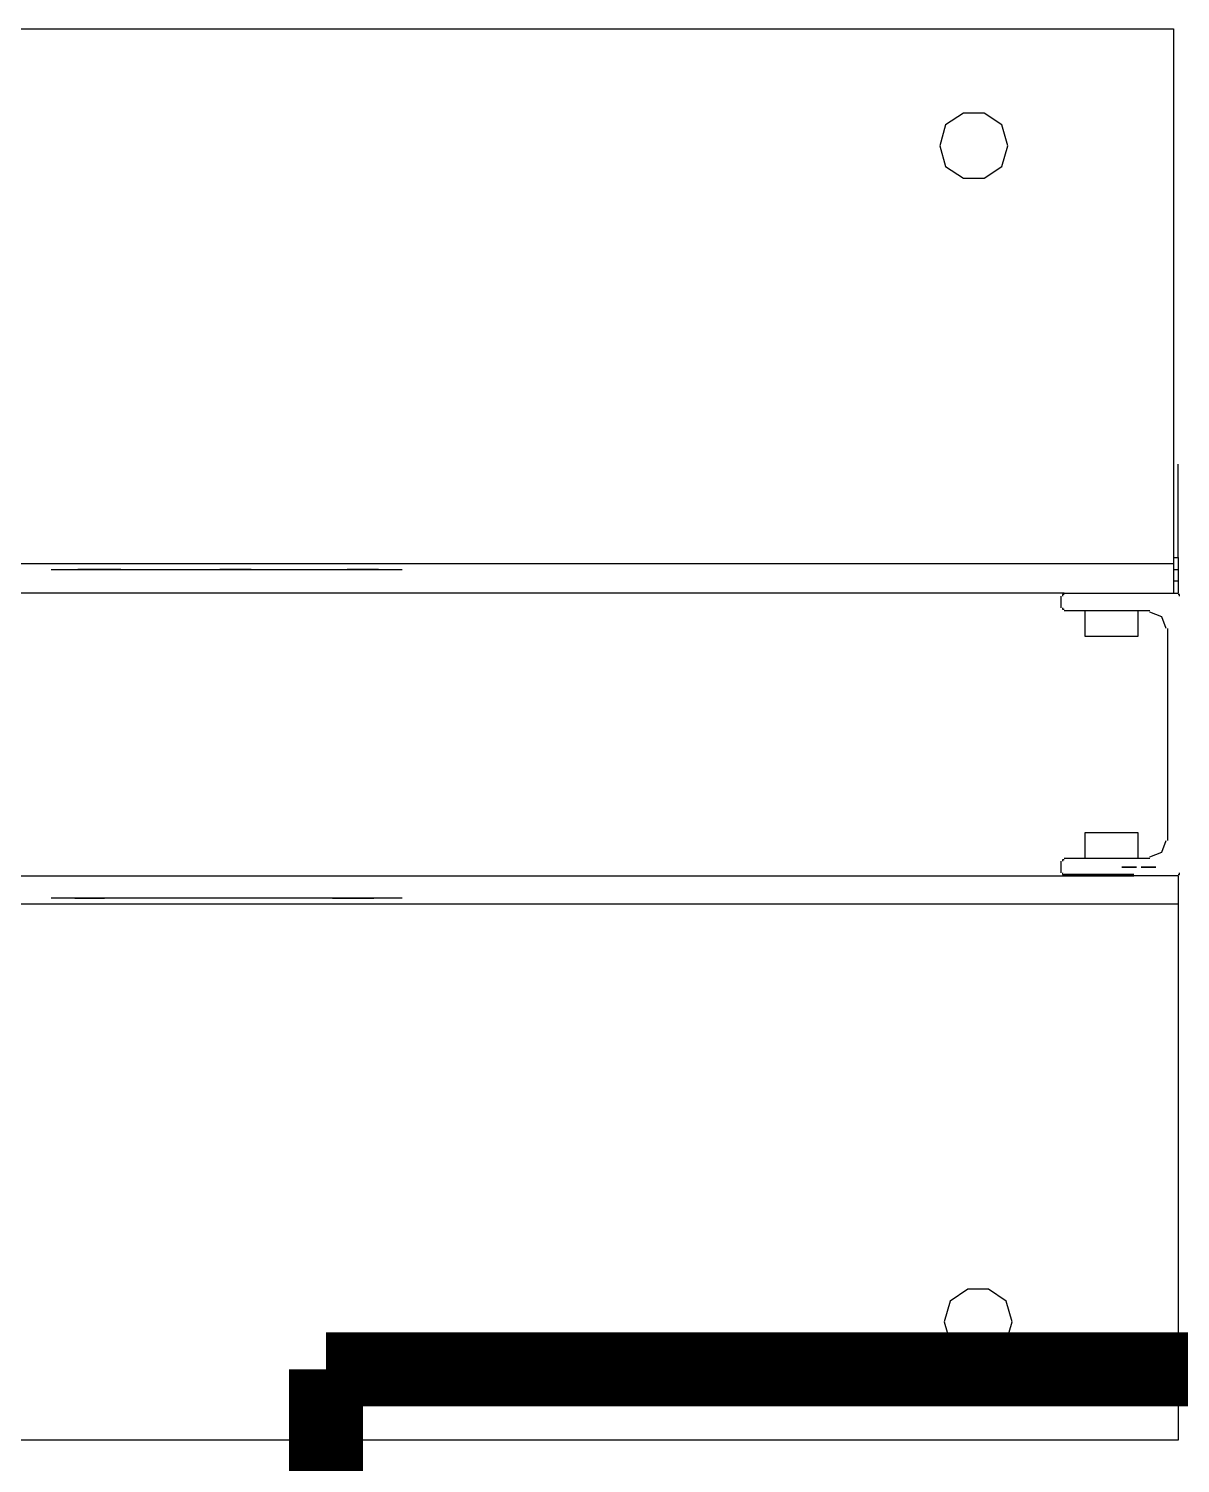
# Model space of a CAD drawing. Header units: millimetres. Extents: x 0 to 99.3, y 0 to 70.2.
# Drawn here: x 21.2412 to 21.5525, y 31.0504 to 31.4381 of the extents above; entities that cross this region are included whole.
import ezdxf

# ---------------------------------------------------------------- set-up
doc = ezdxf.new("R2010")
doc.units = ezdxf.units.MM
doc.layers.add('INST. VOZ Y DATOS', color=40, linetype='Continuous', lineweight=0)
doc.layers.add('Muebles', color=2, linetype='Continuous')

# ---------------------------------------------------------------- blocks, each defined once
blk = doc.blocks.new('racki')
at = {"layer": 'Muebles'}
for p, q in [((1559.0708, 470.53856), (1559.0708, 470.68348)), ((1559.0708, 470.68348), (1559.58563, 470.68348)), ((1559.12204, 470.66026), (1559.11724, 470.65706)), ((1559.12765, 470.66026), (1559.12204, 470.66026)), ((1559.13245, 470.65706), (1559.12765, 470.66026)), ((1559.11724, 470.65706), (1559.11564, 470.65145)), ((1559.13405, 470.65145), (1559.13245, 470.65706)), ((1559.11564, 470.65145), (1559.11724, 470.64585)), ((1559.13245, 470.64585), (1559.13405, 470.65145)), ((1559.11724, 470.64585), (1559.12204, 470.64264)), ((1559.12204, 470.64264), (1559.12765, 470.64264)), ((1559.12765, 470.64264), (1559.13245, 470.64585)), ((1559.0708, 470.53095), (1559.0708, 470.53856)), ((1559.0708, 470.53856), (1559.58563, 470.53856)), ((1559.28057, 470.53696), (1559.37545, 470.53696)), ((1559.28057, 470.53696), (1559.37545, 470.53696)), ((1559.29659, 470.53696), (1559.28818, 470.53696)), ((1559.28818, 470.53696), (1559.29659, 470.53696)), ((1559.29939, 470.53696), (1559.29659, 470.53696)), ((1559.29659, 470.53696), (1559.29939, 470.53696)), ((1559.30379, 470.53696), (1559.3082, 470.53696)), ((1559.3058, 470.53696), (1559.3102, 470.53696)), ((1559.3082, 470.53696), (1559.3122, 470.53696)), ((1559.3154, 470.53696), (1559.32341, 470.53696)), ((1559.33822, 470.53696), (1559.34022, 470.53696)), ((1559.34022, 470.53696), (1559.34423, 470.53696)), ((1559.34423, 470.53696), (1559.34623, 470.53696)), ((1559.35263, 470.53696), (1559.35464, 470.53696)), ((1559.35263, 470.53696), (1559.35464, 470.53696)), ((1559.36905, 470.53696), (1559.36104, 470.53696)), ((1559.0704, 470.53055), (1559.0704, 470.53015)), ((1559.0708, 470.53055), (1559.0704, 470.53055)), ((1559.0708, 470.53095), (1559.10163, 470.53095)), ((1559.10163, 470.53095), (1559.08281, 470.53095)), ((1559.08281, 470.53095), (1559.10163, 470.53095)), ((1559.10163, 470.53055), (1559.08281, 470.53055)), ((1559.10163, 470.53055), (1559.08281, 470.53055)), ((1559.08281, 470.53055), (1559.10163, 470.53055)), ((1559.08281, 470.53055), (1559.10163, 470.53055)), ((1559.5544, 470.53095), (1559.10163, 470.53095)), ((1559.10203, 470.53055), (1559.10163, 470.53055)), ((1559.10203, 470.53015), (1559.10203, 470.53055)), ((1559.10243, 470.53015), (1559.10243, 470.52695)), ((1559.07841, 470.52575), (1559.0752, 470.52455)), ((1559.08081, 470.52855), (1559.07681, 470.52855)), ((1559.07681, 470.52855), (1559.07721, 470.52855)), ((1559.08081, 470.52855), (1559.07681, 470.52855)), ((1559.07681, 470.52855), (1559.07721, 470.52855)), ((1559.07681, 470.52855), (1559.07721, 470.52855)), ((1559.08081, 470.52855), (1559.07681, 470.52855)), ((1559.07681, 470.52855), (1559.07721, 470.52855)), ((1559.08081, 470.52855), (1559.07681, 470.52855)), ((1559.08081, 470.52855), (1559.07681, 470.52855)), ((1559.07681, 470.52855), (1559.07721, 470.52855)), ((1559.07721, 470.52855), (1559.08081, 470.52855)), ((1559.07721, 470.52855), (1559.07801, 470.52855)), ((1559.07721, 470.52855), (1559.07801, 470.52855)), ((1559.07721, 470.52855), (1559.08081, 470.52855)), ((1559.07721, 470.52855), (1559.07801, 470.52855)), ((1559.07721, 470.52855), (1559.07801, 470.52855)), ((1559.07721, 470.52855), (1559.08081, 470.52855)), ((1559.07721, 470.52855), (1559.07801, 470.52855)), ((1559.07721, 470.52855), (1559.08081, 470.52855)), ((1559.07721, 470.52855), (1559.08081, 470.52855)), ((1559.07801, 470.52855), (1559.08001, 470.52855)), ((1559.07801, 470.52855), (1559.08001, 470.52855)), ((1559.07801, 470.52855), (1559.08001, 470.52855)), ((1559.07801, 470.52855), (1559.08001, 470.52855)), ((1559.07801, 470.52855), (1559.08001, 470.52855)), ((1559.07841, 470.52855), (1559.07881, 470.52855)), ((1559.07841, 470.52855), (1559.07961, 470.52855)), ((1559.07841, 470.52855), (1559.07881, 470.52855)), ((1559.07841, 470.52855), (1559.07881, 470.52855)), ((1559.07841, 470.52855), (1559.07961, 470.52855)), ((1559.07841, 470.52855), (1559.07881, 470.52855)), ((1559.07841, 470.52855), (1559.07881, 470.52855)), ((1559.07841, 470.52855), (1559.07961, 470.52855)), ((1559.07841, 470.52855), (1559.07881, 470.52855)), ((1559.07841, 470.52855), (1559.07961, 470.52855)), ((1559.07841, 470.52855), (1559.07961, 470.52855)), ((1559.07841, 470.52855), (1559.07961, 470.52855)), ((1559.07841, 470.52855), (1559.07961, 470.52855)), ((1559.07841, 470.52855), (1559.07881, 470.52855)), ((1559.07841, 470.52855), (1559.07961, 470.52855)), ((1559.07841, 470.52855), (1559.07961, 470.52855)), ((1559.07841, 470.52855), (1559.07881, 470.52855)), ((1559.07841, 470.52855), (1559.07881, 470.52855)), ((1559.07841, 470.52855), (1559.07881, 470.52855)), ((1559.07841, 470.52855), (1559.07961, 470.52855)), ((1559.07841, 470.52855), (1559.07961, 470.52855)), ((1559.07841, 470.52855), (1559.07881, 470.52855)), ((1559.10163, 470.52615), (1559.07841, 470.52615)), ((1559.08001, 470.52855), (1559.08081, 470.52855)), ((1559.08001, 470.52855), (1559.08081, 470.52855)), ((1559.08001, 470.52855), (1559.08081, 470.52855)), ((1559.08001, 470.52855), (1559.08081, 470.52855)), ((1559.08001, 470.52855), (1559.08081, 470.52855)), ((1559.08161, 470.52615), (1559.08161, 470.51934)), ((1559.08601, 470.52855), (1559.08201, 470.52855)), ((1559.08321, 470.52855), (1559.08201, 470.52855)), ((1559.08201, 470.52855), (1559.08241, 470.52855)), ((1559.08241, 470.52855), (1559.08201, 470.52855)), ((1559.08281, 470.52855), (1559.08201, 470.52855)), ((1559.08201, 470.52855), (1559.08241, 470.52855)), ((1559.08201, 470.52855), (1559.08241, 470.52855)), ((1559.08321, 470.52855), (1559.08201, 470.52855)), ((1559.08201, 470.52855), (1559.08601, 470.52855)), ((1559.08201, 470.52855), (1559.08321, 470.52855)), ((1559.08201, 470.52855), (1559.08241, 470.52855)), ((1559.08201, 470.52855), (1559.08321, 470.52855)), ((1559.08321, 470.52855), (1559.08201, 470.52855)), ((1559.08321, 470.52855), (1559.08201, 470.52855)), ((1559.08321, 470.52855), (1559.08201, 470.52855)), ((1559.08201, 470.52855), (1559.08601, 470.52855)), ((1559.08201, 470.52855), (1559.08321, 470.52855)), ((1559.08321, 470.52855), (1559.08201, 470.52855)), ((1559.08201, 470.52855), (1559.08241, 470.52855)), ((1559.08321, 470.52855), (1559.08201, 470.52855)), ((1559.08601, 470.52855), (1559.08201, 470.52855)), ((1559.08201, 470.52855), (1559.08321, 470.52855)), ((1559.08201, 470.52855), (1559.08321, 470.52855)), ((1559.08241, 470.52855), (1559.08201, 470.52855)), ((1559.08281, 470.52855), (1559.08201, 470.52855)), ((1559.08601, 470.52855), (1559.08201, 470.52855)), ((1559.08201, 470.52855), (1559.08321, 470.52855)), ((1559.08241, 470.52855), (1559.08321, 470.52855)), ((1559.08321, 470.52855), (1559.08241, 470.52855)), ((1559.08241, 470.52855), (1559.08321, 470.52855)), ((1559.08321, 470.52855), (1559.08241, 470.52855)), ((1559.08241, 470.52855), (1559.08321, 470.52855)), ((1559.08241, 470.52855), (1559.08321, 470.52855)), ((1559.08601, 470.52855), (1559.08241, 470.52855)), ((1559.08601, 470.52855), (1559.08241, 470.52855)), ((1559.08601, 470.52855), (1559.08241, 470.52855)), ((1559.08241, 470.52855), (1559.08321, 470.52855)), ((1559.08241, 470.52855), (1559.08321, 470.52855)), ((1559.08241, 470.52855), (1559.08521, 470.52855)), ((1559.08241, 470.52855), (1559.08321, 470.52855)), ((1559.08241, 470.52855), (1559.08281, 470.52855)), ((1559.08321, 470.52855), (1559.08241, 470.52855)), ((1559.08241, 470.52855), (1559.08521, 470.52855)), ((1559.08321, 470.52855), (1559.08241, 470.52855)), ((1559.08241, 470.52855), (1559.08521, 470.52855)), ((1559.08241, 470.52855), (1559.08321, 470.52855)), ((1559.08241, 470.52855), (1559.08321, 470.52855)), ((1559.08601, 470.52855), (1559.08241, 470.52855)), ((1559.08601, 470.52855), (1559.08241, 470.52855)), ((1559.08241, 470.52855), (1559.08601, 470.52855)), ((1559.08241, 470.52855), (1559.08321, 470.52855)), ((1559.08241, 470.52855), (1559.08601, 470.52855)), ((1559.08321, 470.52855), (1559.08241, 470.52855)), ((1559.08241, 470.52855), (1559.08321, 470.52855)), ((1559.08241, 470.52855), (1559.08601, 470.52855)), ((1559.08241, 470.52855), (1559.08321, 470.52855)), ((1559.08241, 470.52855), (1559.08321, 470.52855)), ((1559.08321, 470.52855), (1559.08241, 470.52855)), ((1559.08241, 470.52855), (1559.08321, 470.52855)), ((1559.08241, 470.52855), (1559.08281, 470.52855)), ((1559.08361, 470.52855), (1559.08281, 470.52855)), ((1559.08281, 470.52855), (1559.08361, 470.52855)), ((1559.08361, 470.52855), (1559.08281, 470.52855)), ((1559.08281, 470.52855), (1559.08361, 470.52855)), ((1559.08321, 470.52855), (1559.08521, 470.52855)), ((1559.08321, 470.52855), (1559.08521, 470.52855)), ((1559.08321, 470.52855), (1559.08521, 470.52855)), ((1559.08521, 470.52855), (1559.08321, 470.52855)), ((1559.08521, 470.52855), (1559.08321, 470.52855)), ((1559.08521, 470.52855), (1559.08321, 470.52855)), ((1559.08521, 470.52855), (1559.08321, 470.52855)), ((1559.08321, 470.52855), (1559.08441, 470.52855)), ((1559.08321, 470.52855), (1559.08521, 470.52855)), ((1559.08521, 470.52855), (1559.08321, 470.52855)), ((1559.08321, 470.52855), (1559.08521, 470.52855)), ((1559.08321, 470.52855), (1559.08521, 470.52855)), ((1559.08321, 470.52855), (1559.08441, 470.52855)), ((1559.08321, 470.52855), (1559.08521, 470.52855)), ((1559.08321, 470.52855), (1559.08521, 470.52855)), ((1559.08321, 470.52855), (1559.08521, 470.52855)), ((1559.08321, 470.52855), (1559.08521, 470.52855)), ((1559.08321, 470.52855), (1559.08521, 470.52855)), ((1559.08521, 470.52855), (1559.08321, 470.52855)), ((1559.08521, 470.52855), (1559.08321, 470.52855)), ((1559.08321, 470.52855), (1559.08521, 470.52855)), ((1559.08321, 470.52855), (1559.08521, 470.52855)), ((1559.08321, 470.52855), (1559.08521, 470.52855)), ((1559.08321, 470.52855), (1559.08521, 470.52855)), ((1559.08321, 470.52855), (1559.08521, 470.52855)), ((1559.08521, 470.52855), (1559.08321, 470.52855)), ((1559.08521, 470.52855), (1559.08321, 470.52855)), ((1559.08321, 470.52855), (1559.08521, 470.52855)), ((1559.08321, 470.52855), (1559.08521, 470.52855)), ((1559.08521, 470.52855), (1559.08321, 470.52855)), ((1559.08521, 470.52855), (1559.08321, 470.52855)), ((1559.08321, 470.52855), (1559.08521, 470.52855)), ((1559.08321, 470.52855), (1559.08521, 470.52855)), ((1559.08361, 470.52855), (1559.08401, 470.52855)), ((1559.08361, 470.52855), (1559.08441, 470.52855)), ((1559.08441, 470.52855), (1559.08361, 470.52855)), ((1559.08361, 470.52855), (1559.08401, 470.52855)), ((1559.08361, 470.52855), (1559.08601, 470.52855)), ((1559.08361, 470.52855), (1559.08441, 470.52855)), ((1559.08361, 470.52855), (1559.08481, 470.52855)), ((1559.08521, 470.52855), (1559.08361, 470.52855)), ((1559.08521, 470.52855), (1559.08361, 470.52855)), ((1559.08441, 470.52855), (1559.08361, 470.52855)), ((1559.08361, 470.52855), (1559.08601, 470.52855)), ((1559.08361, 470.52855), (1559.08401, 470.52855)), ((1559.08521, 470.52855), (1559.08361, 470.52855)), ((1559.08361, 470.52855), (1559.08481, 470.52855)), ((1559.08361, 470.52855), (1559.08401, 470.52855)), ((1559.08561, 470.52855), (1559.08441, 470.52855)), ((1559.08561, 470.52855), (1559.08441, 470.52855)), ((1559.08441, 470.52855), (1559.08561, 470.52855)), ((1559.08441, 470.52855), (1559.08561, 470.52855)), ((1559.08521, 470.52855), (1559.08601, 470.52855)), ((1559.08521, 470.52855), (1559.08601, 470.52855)), ((1559.08601, 470.52855), (1559.08521, 470.52855)), ((1559.08521, 470.52855), (1559.08601, 470.52855)), ((1559.08601, 470.52855), (1559.08521, 470.52855)), ((1559.08601, 470.52855), (1559.08521, 470.52855)), ((1559.08521, 470.52855), (1559.08601, 470.52855)), ((1559.08521, 470.52855), (1559.08601, 470.52855)), ((1559.08601, 470.52855), (1559.08521, 470.52855)), ((1559.08601, 470.52855), (1559.08521, 470.52855)), ((1559.08521, 470.52855), (1559.08601, 470.52855)), ((1559.08521, 470.52855), (1559.08601, 470.52855)), ((1559.08521, 470.52855), (1559.08601, 470.52855)), ((1559.08601, 470.52855), (1559.08521, 470.52855)), ((1559.08521, 470.52855), (1559.08601, 470.52855)), ((1559.08521, 470.52855), (1559.08601, 470.52855)), ((1559.08521, 470.52855), (1559.08601, 470.52855)), ((1559.08521, 470.52855), (1559.08601, 470.52855)), ((1559.08521, 470.52855), (1559.08601, 470.52855)), ((1559.08521, 470.52855), (1559.08601, 470.52855)), ((1559.08521, 470.52855), (1559.08601, 470.52855)), ((1559.08601, 470.52855), (1559.08521, 470.52855)), ((1559.08521, 470.52855), (1559.08601, 470.52855)), ((1559.08601, 470.52855), (1559.08521, 470.52855)), ((1559.08601, 470.52855), (1559.08521, 470.52855)), ((1559.08601, 470.52855), (1559.08521, 470.52855)), ((1559.08601, 470.52855), (1559.08521, 470.52855)), ((1559.08601, 470.52855), (1559.08521, 470.52855)), ((1559.08601, 470.52855), (1559.08521, 470.52855)), ((1559.08601, 470.52855), (1559.08521, 470.52855)), ((1559.08521, 470.52855), (1559.08601, 470.52855)), ((1559.08521, 470.52855), (1559.08601, 470.52855)), ((1559.08521, 470.52855), (1559.08601, 470.52855)), ((1559.08521, 470.52855), (1559.08601, 470.52855)), ((1559.08601, 470.52855), (1559.08521, 470.52855)), ((1559.08521, 470.52855), (1559.08601, 470.52855)), ((1559.08601, 470.52855), (1559.08521, 470.52855)), ((1559.08521, 470.52855), (1559.08601, 470.52855)), ((1559.08521, 470.52855), (1559.08601, 470.52855)), ((1559.08601, 470.52855), (1559.08561, 470.52855)), ((1559.08561, 470.52855), (1559.08601, 470.52855)), ((1559.08601, 470.52855), (1559.08561, 470.52855)), ((1559.08561, 470.52855), (1559.08601, 470.52855)), ((1559.09602, 470.51934), (1559.09602, 470.52615)), ((1559.10163, 470.52655), (1559.10203, 470.52655)), ((1559.10203, 470.52655), (1559.10203, 470.52695)), ((1559.0752, 470.52455), (1559.074, 470.52134)), ((1559.0736, 470.52134), (1559.0736, 470.4641)), ((1559.08161, 470.51934), (1559.08361, 470.51934)), ((1559.08361, 470.51934), (1559.08882, 470.51934)), ((1559.08882, 470.51934), (1559.09402, 470.51934)), ((1559.09402, 470.51934), (1559.09602, 470.51934)), ((1559.074, 470.4641), (1559.0752, 470.46089)), ((1559.08361, 470.4661), (1559.08161, 470.4661)), ((1559.08161, 470.4661), (1559.08161, 470.45929)), ((1559.08882, 470.4661), (1559.08361, 470.4661)), ((1559.09402, 470.4661), (1559.08882, 470.4661)), ((1559.09602, 470.4661), (1559.09402, 470.4661)), ((1559.09602, 470.45929), (1559.09602, 470.4661)), ((1559.0752, 470.46089), (1559.07841, 470.45969)), ((1559.07841, 470.45929), (1559.10163, 470.45929)), ((1559.10203, 470.45889), (1559.10163, 470.45889)), ((1559.10203, 470.45849), (1559.10203, 470.45889)), ((1559.10243, 470.45849), (1559.10243, 470.45529)), ((1559.0704, 470.45529), (1559.0704, 470.45489)), ((1559.0704, 470.45489), (1559.0708, 470.45489)), ((1559.0708, 470.45129), (1559.0708, 470.45449)), ((1559.10163, 470.45449), (1559.0708, 470.45449)), ((1559.072, 470.44648), (1559.072, 470.45449)), ((1559.10163, 470.45489), (1559.10203, 470.45489)), ((1559.10163, 470.45449), (1559.5544, 470.45449)), ((1559.10203, 470.45489), (1559.10203, 470.45529)), ((1559.0708, 470.44928), (1559.0708, 470.45129)), ((1559.0708, 470.45129), (1559.072, 470.45129)), ((1559.0708, 470.44808), (1559.0708, 470.44928)), ((1559.0708, 470.44728), (1559.0708, 470.44808)), ((1559.072, 470.44808), (1559.0708, 470.44808)), ((1559.0708, 470.44488), (1559.0708, 470.44728)), ((1559.072, 470.44488), (1559.0708, 470.44488)), ((1559.0708, 470.44488), (1559.0708, 470.41966)), ((1559.072, 470.30196), (1559.072, 470.44648)), ((1559.58683, 470.44648), (1559.072, 470.44648)), ((1559.37545, 470.44808), (1559.28057, 470.44808)), ((1559.37545, 470.44808), (1559.28057, 470.44808)), ((1559.28698, 470.44808), (1559.29539, 470.44808)), ((1559.30379, 470.44808), (1559.30179, 470.44808)), ((1559.30379, 470.44808), (1559.30179, 470.44808)), ((1559.30299, 470.44808), (1559.30259, 470.44808)), ((1559.3122, 470.44808), (1559.3098, 470.44808)), ((1559.3162, 470.44808), (1559.3122, 470.44808)), ((1559.31821, 470.44808), (1559.3162, 470.44808)), ((1559.32141, 470.44808), (1559.32341, 470.44808)), ((1559.32341, 470.44808), (1559.32141, 470.44808)), ((1559.32341, 470.44808), (1559.32982, 470.44808)), ((1559.32982, 470.44808), (1559.32341, 470.44808)), ((1559.34102, 470.44808), (1559.33262, 470.44808)), ((1559.34823, 470.44808), (1559.34423, 470.44808)), ((1559.35023, 470.44808), (1559.34623, 470.44808)), ((1559.35263, 470.44808), (1559.34823, 470.44808)), ((1559.35664, 470.44808), (1559.35984, 470.44808)), ((1559.35944, 470.44808), (1559.35664, 470.44808)), ((1559.36825, 470.44808), (1559.35944, 470.44808)), ((1559.35984, 470.44808), (1559.36825, 470.44808)), ((1559.12324, 470.3424), (1559.11844, 470.33919)), ((1559.12885, 470.3424), (1559.12324, 470.3424)), ((1559.13365, 470.33919), (1559.12885, 470.3424)), ((1559.11844, 470.33919), (1559.11684, 470.33359)), ((1559.13525, 470.33359), (1559.13365, 470.33919)), ((1559.11684, 470.33359), (1559.11844, 470.32798)), ((1559.13365, 470.32798), (1559.13525, 470.33359)), ((1559.11844, 470.32798), (1559.12324, 470.32478)), ((1559.12885, 470.32478), (1559.13365, 470.32798)), ((1559.12324, 470.32478), (1559.12885, 470.32478)), ((1559.58683, 470.30196), (1559.072, 470.30196))]:
    blk.add_line(p, q, dxfattribs=at)

msp = doc.modelspace()

# ---------------------------------------------------------------- linework, layer by layer
at = {"layer": 'INST. VOZ Y DATOS', "const_width": 0.02}
for points in [[(23.30941, 31.07579), (21.32152, 31.07579)], [(21.32152, 31.07579), (21.32152, 30.82579)]]:
    msp.add_lwpolyline(points, dxfattribs=at)

# ---------------------------------------------------------------- block references
at = {"layer": 'Muebles', "rotation": 179.9999999999995}
msp.add_blockref('racki', (1580.6227, 501.7401), dxfattribs=at)

doc.saveas('drawing.dxf')
